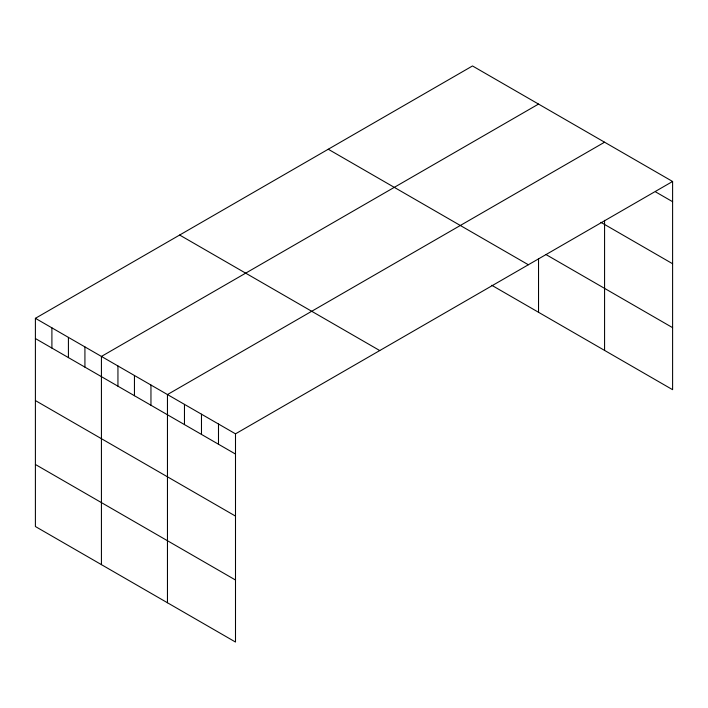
<?xml version="1.0" encoding="UTF-8"?>
<svg xmlns="http://www.w3.org/2000/svg" width="708" height="708" viewBox="0 0 708 708"><rect width="100%" height="100%" fill="white"/><g stroke="black" fill="none" stroke-linecap="round" stroke-linejoin="round"><path stroke-width="1.06" d="M35.4 318.317L235.499 433.836L235.499 642.041L35.4 526.522L35.4 318.317L472.501 65.959L672.6 181.478L672.6 389.683L491.759 285.28M538.531 104.076L101.43 356.434L101.43 564.648M604.57 142.202L167.46 394.56L167.46 602.765M235.499 433.836L672.6 181.478M655.59 191.886L672.6 201.7M600.897 222.339L672.6 263.739M545.868 254.482L672.6 327.654M328.255 149.238L528.354 264.757M179.646 235.038L379.745 350.557M35.4 338.539L235.499 454.058M35.4 400.569L235.499 516.097M35.4 464.483L235.499 580.011M604.57 220.321L604.57 350.407M538.531 258.517L538.531 312.281M218.489 424.021L218.489 444.243M201.479 414.198L201.479 434.42M184.469 404.383L184.469 424.605M150.954 385.028L150.954 405.25M134.449 375.497L134.449 395.719M117.944 365.965L117.944 386.187M84.925 346.902L84.925 367.133M68.419 337.38L68.419 357.602M51.905 327.848L51.905 348.071"/></g></svg>
